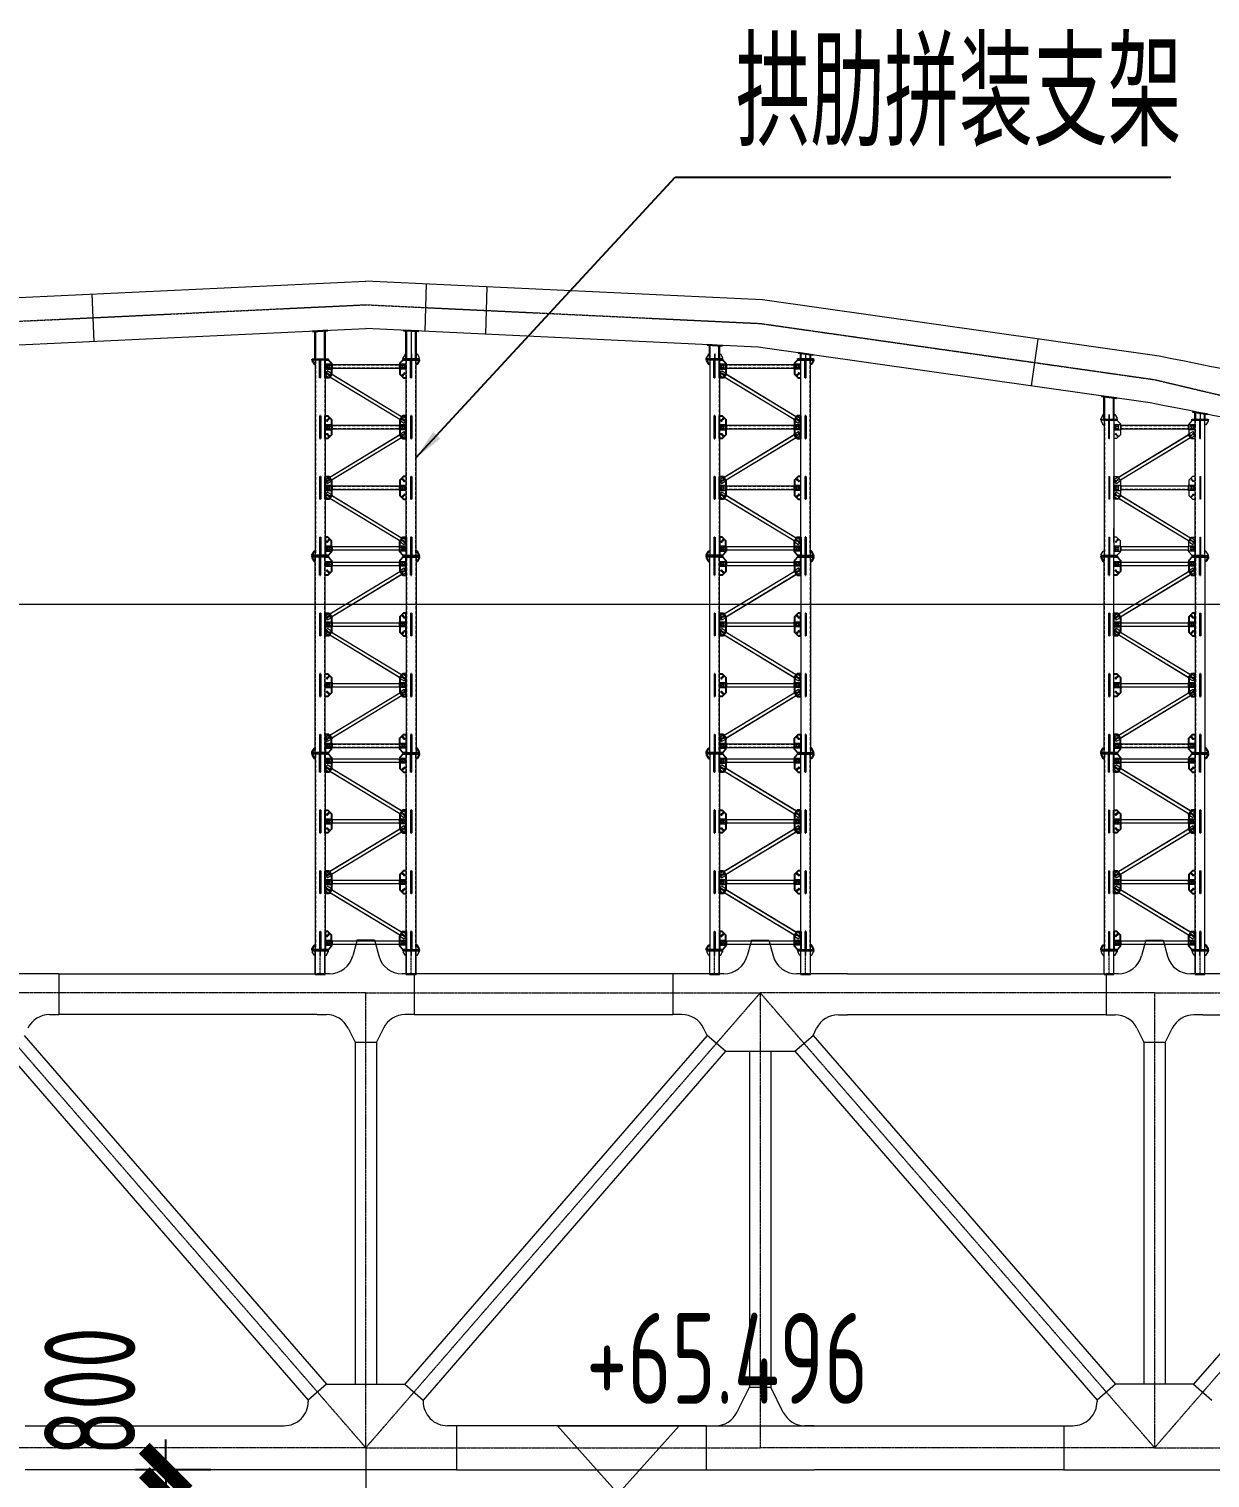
# Model space of a CAD drawing. Extents: x -2876908 to 633791, y -1383861 to 872234.
# Drawn here: x -1284920 to -1245993, y 748894 to 796678 of the extents above; entities that cross this region are included whole.
import ezdxf
from ezdxf.enums import TextEntityAlignment as Align

# ---------------------------------------------------------------- set-up
doc = ezdxf.new("R2010")
doc.units = 0
doc.header["$LTSCALE"] = 5
doc.header["$MEASUREMENT"] = 0
for name, pattern in [('ACAD_ISO10W100', [18, 12, -3, 0, -3]), ('CENTER', [2, 1.25, -0.25, 0.25, -0.25]), ('DASHED', [0.75, 0.5, -0.25])]:
    doc.linetypes.add(name, pattern=pattern)
doc.layers.get('0').update_dxf_attribs({"linetype": 'CONTINUOUS', "lineweight": 25})
doc.layers.get('DEFPOINTS').update_dxf_attribs({"color": 35, "linetype": 'CONTINUOUS', "lineweight": 13})
for name, color, linetype, lineweight in [('2细实线', 5, 'CONTINUOUS', 18), ('3中心线', 6, 'CENTER', 18), ('5标注', 3, 'CONTINUOUS', 15), ('6文本', 7, 'CONTINUOUS', 15), ('7边界线', 8, 'CONTINUOUS', 15), ('DIM', 3, 'CONTINUOUS', 0), ('STGJ_BOLT_THIN', 9, 'CONTINUOUS', 0), ('STXT_XG_END_THIN', 2, 'CONTINUOUS', 0), ('STXT_XG_THIN', 2, 'CONTINUOUS', 0), ('STXT_XG_TNDSH', 6, 'DASHED', 0)]:
    doc.layers.add(name, color=color, linetype=linetype, lineweight=lineweight)
doc.layers.add('M_Prof', color=2, linetype='CONTINUOUS')
doc.layers.add('M_Profx', color=2, linetype='CONTINUOUS')
doc.styles.add('TSSD_Dimension', font='tssdeng.shx', dxfattribs={"width": 0.7, "bigfont": 'hztxt.shx'})
doc.styles.add('TSSD_NORM', font='tssdeng.shx', dxfattribs={"width": 0.7, "bigfont": 'hztxt.shx'})
doc.dimstyles.new('TSSD_100_100', dxfattribs={"dimtxt": 300, "dimasz": 100, "dimexe": 100, "dimexo": 250, "dimgap": 100, "dimtad": 1, "dimdec": 0, "dimzin": 0, "dimdsep": 46, "dimtxsty": 'TSSD_Dimension', "dimblk": 'ARCHTICK', "dimblk1": 'ARCHTICK', "dimblk2": 'ARCHTICK', "dimcen": 0, "dimdle": 100, "dimclrt": 7, "dimadec": 0, "dimazin": 0, "dimtfac": 1, "dimtdec": 0, "dimtix": 1, "dimtmove": 2, "dimatfit": 3, "dimfxl": 1, "dimtolj": 1, "dimtzin": 0, "dimarcsym": 0})

# ---------------------------------------------------------------- blocks, each defined once
blk = doc.blocks.new('f234w2')
at = {"layer": '3中心线'}
for p, q in [((-612296, 1526), (-599296, -13474)), ((-599296, 1526), (-612296, 1526)), ((-599296, -13474), (-599296, 1526)), ((-586296, 1526), (-599296, -13474)), ((-599296, 1526), (-586296, 1526)), ((-586296, 1526), (-573296, -13474)), ((-573296, 1526), (-586296, 1526)), ((-586296, 1526), (-586296, -13474)), ((-560296, 1526), (-573296, -13474)), ((-573296, 1526), (-560296, 1526)), ((-573296, 1526), (-573296, -13474)), ((-599296, -13474), (-612296, -13474)), ((-599296, -13474), (-586296, -13474)), ((-573296, -13474), (-586296, -13474)), ((-573296, -13474), (-560296, -13474))]:
    blk.add_line(p, q, dxfattribs=at)
at = {"layer": '7边界线'}
for p, q in [((-599581, 3273), (-599723, 2749)), ((-599581, 3273), (-599012, 3273)), ((-599012, 3273), (-598870, 2749)), ((-586581, 3269), (-586722, 2749)), ((-586581, 3269), (-586012, 3269)), ((-586012, 3269), (-585870, 2745)), ((-573581, 3269), (-573723, 2745)), ((-573581, 3269), (-573012, 3269)), ((-573012, 3269), (-572869, 2741)), ((-609417, 2158), (-611099, 2158)), ((-609417, 2158), (-600895, 2158)), ((-609417, 2158), (-609417, 808)), ((-600495, 2158), (-600895, 2158)), ((-597698, 2158), (-598098, 2158)), ((-589176, 2158), (-597698, 2158)), ((-597698, 2158), (-597698, 808)), ((-587494, 2158), (-589176, 2158)), ((-589176, 2158), (-589176, 808)), ((-583419, 2154), (-585098, 2154)), ((-583419, 2154), (-574895, 2154)), ((-574495, 2154), (-574895, 2154)), ((-574895, 2154), (-574895, 804)), ((-571700, 2150), (-572096, 2150)), ((-563011, 2150), (-571700, 2150)), ((-609717, 808), (-609417, 808)), ((-600895, 808), (-609417, 808)), ((-600895, 808), (-600595, 808)), ((-597698, 808), (-597998, 808)), ((-597698, 808), (-589176, 808)), ((-588876, 808), (-589176, 808)), ((-583719, 804), (-583419, 804)), ((-574895, 804), (-583419, 804)), ((-574895, 804), (-574595, 804)), ((-571700, 800), (-572000, 800)), ((-571700, 800), (-563011, 800)), ((-610553, 125), (-600585, -11376)), ((-599879, 366), (-599646, -100)), ((-598714, 366), (-598946, -100)), ((-588040, 125), (-598008, -11376)), ((-588040, 125), (-588160, 366)), ((-587435, -399), (-588040, 125)), ((-585158, -399), (-584553, 125)), ((-584553, 125), (-584435, 362)), ((-584553, 125), (-574585, -11376)), ((-573879, 362), (-573646, -104)), ((-572716, 358), (-572946, -104)), ((-561938, 242), (-572008, -11376)), ((-611158, -399), (-601190, -11900)), ((-599646, -100), (-599646, -11376)), ((-599646, -100), (-598946, -100)), ((-598946, -100), (-598946, -11376)), ((-587435, -399), (-597403, -11900)), ((-587435, -399), (-585158, -399)), ((-586646, -399), (-586646, -11481)), ((-585946, -399), (-585946, -11481)), ((-585158, -399), (-575190, -11900)), ((-573646, -104), (-573646, -11376)), ((-573646, -104), (-572946, -104)), ((-572946, -104), (-572946, -11376)), ((-600585, -11376), (-601190, -11900)), ((-600585, -11376), (-598008, -11376)), ((-598008, -11376), (-597403, -11900)), ((-574585, -11376), (-575190, -11900)), ((-572008, -11376), (-574585, -11376)), ((-572008, -11376), (-571403, -11900)), ((-601190, -11900), (-601190, -11950)), ((-597403, -11900), (-597403, -11950)), ((-587060, -12308), (-586646, -11481)), ((-586646, -11481), (-585946, -11481)), ((-585533, -12308), (-585946, -11481)), ((-575190, -11900), (-575190, -11950)), ((-610518, -12750), (-602290, -12750)), ((-602290, -12750), (-601990, -12750)), ((-596303, -12750), (-596603, -12750)), ((-596303, -12750), (-596303, -14198)), ((-588075, -12750), (-596303, -12750)), ((-588075, -12750), (-587775, -12750)), ((-588075, -12750), (-588075, -14198)), ((-584518, -12750), (-584818, -12750)), ((-584518, -12750), (-576290, -12750)), ((-576290, -12750), (-575990, -12750)), ((-576290, -12750), (-576290, -14198)), ((-596303, -14198), (-610518, -14198)), ((-596303, -14198), (-584518, -14198)), ((-576290, -14198), (-584518, -14198)), ((-576290, -14198), (-562075, -14198))]:
    blk.add_line(p, q, dxfattribs=at)
for centre, start, end in [((-600495, 2958), 270, 344.8249), ((-598098, 2958), 195.1751, 270), ((-587494, 2958), 270, 344.8249), ((-585098, 2954), 195.1751, 270), ((-574495, 2954), 270, 344.8249), ((-572096, 2950), 195.1751, 270), ((-609717, 8), 90, 153.4349), ((-600595, 8), 26.5651, 90), ((-597998, 8), 90, 153.4349), ((-588876, 8), 26.5651, 90), ((-583719, 4), 90, 153.4349), ((-574595, 4), 26.5651, 90), ((-572000, 0), 90, 153.4349), ((-601990, -11950), 269.9983, 0), ((-596603, -11950), 180, 270.0017), ((-587775, -11950), 270, 333.4349), ((-584818, -11950), 206.5651, 270), ((-575990, -11950), 269.9983, 0)]:
    blk.add_arc(centre, 800, start, end, dxfattribs=at)
blk = doc.blocks.new('立面图')
at = {"layer": '3中心线'}
blk.add_lwpolyline([(-699574, 934), (-690120, 5872), (-677120, 11428), (-664120, 15749), (-651120, 18835), (-638120, 20687), (-625120, 21305), (-612120, 20687), (-599120, 18835), (-586120, 15749), (-573120, 11428), (-560120, 5872), (-550666, 934)], dxfattribs=at)
at = {"layer": '7边界线', "ltscale": 0.1}
for p, q in [((-638194, 21467), (-625120, 22087)), ((-612047, 21467), (-625120, 22087)), ((-623167, 20429), (-623120, 21992)), ((-634157, 21658), (-634083, 20096)), ((-621170, 20334), (-621123, 21897)), ((-598974, 19604), (-612047, 21467)), ((-638046, 19908), (-625120, 20522)), ((-612195, 19908), (-625120, 20522)), ((-602974, 20174), (-603195, 18626)), ((-599267, 18066), (-612195, 19908))]:
    blk.add_line(p, q, dxfattribs=at)
for centre, radius, start, end in [((-628389, -133281), 155689, 69.08517, 79.10948), ((-628011, -131849), 152646, 69.04906, 79.14596)]:
    blk.add_arc(centre, radius, start, end, dxfattribs=at)
at = {"layer": '5标注'}
blk.add_blockref('f234w2', (-25830, -2913), dxfattribs=at)
blk = doc.blocks.new('孔')
blk.add_circle((22022, 20887), 13.3)
at = {"layer": 'STGJ_BOLT_THIN'}
for p, q in [((21992, 20887), (22052, 20887)), ((22022, 20917), (22022, 20857))]:
    blk.add_line(p, q, dxfattribs=at)
blk = doc.blocks.new('6.5M11')
at = {"color": 5}
for p, q in [((128499, 27955), (128499, 28558)), ((128519, 27955), (128519, 28558)), ((128519, 27955), (128499, 27955)), ((128499, 24701), (128499, 23955)), ((128499, 24701), (128519, 24701)), ((128519, 24701), (128519, 23955)), ((128519, 23955), (128499, 23955))]:
    blk.add_line(p, q, dxfattribs=at)
for p, q in [((128499, 28377), (128519, 28377)), ((128499, 28350), (128519, 28350)), ((128499, 28307), (128519, 28307)), ((128499, 28280), (128519, 28280)), ((128499, 28114), (128519, 28114)), ((128499, 28088), (128519, 28088)), ((128499, 28078), (128519, 28078)), ((128499, 28051), (128519, 28051)), ((128499, 26605), (128519, 26605)), ((128499, 26579), (128519, 26579)), ((128499, 26569), (128519, 26569)), ((128499, 26543), (128519, 26543)), ((128499, 26377), (128519, 26377)), ((128499, 26350), (128519, 26350)), ((128499, 26307), (128519, 26307)), ((128499, 26280), (128519, 26280)), ((128499, 26101), (128519, 26101)), ((128499, 26065), (128519, 26065)), ((128519, 24605), (128499, 24605)), ((128519, 24579), (128499, 24579)), ((128519, 24569), (128499, 24569)), ((128519, 24543), (128499, 24543)), ((128519, 24377), (128499, 24377)), ((128519, 24350), (128499, 24350)), ((128519, 24307), (128499, 24307)), ((128519, 24280), (128499, 24280)), ((128519, 24101), (128499, 24101)), ((128519, 24065), (128499, 24065)), ((128519, 22605), (128499, 22605)), ((128519, 22579), (128499, 22579)), ((128519, 22569), (128499, 22569)), ((128519, 22543), (128499, 22543)), ((128519, 22377), (128499, 22377)), ((128519, 22350), (128499, 22350)), ((128519, 22307), (128499, 22307)), ((128519, 22280), (128499, 22280))]:
    blk.add_line(p, q)
at = {"color": 241}
for p, q in [((128499, 26701), (128499, 25955)), ((128519, 26701), (128499, 26701)), ((128519, 26701), (128519, 25955)), ((128499, 25955), (128519, 25955)), ((128499, 22701), (128499, 22093)), ((128499, 22701), (128519, 22701)), ((128519, 22701), (128519, 22093))]:
    blk.add_line(p, q, dxfattribs=at)
at = {"color": 6}
for points in [[(128247, 28578), (128772, 28578), (128772, 28558), (128247, 28558)], [(128247, 22078), (128772, 22078), (128772, 22098), (128247, 22098)]]:
    blk.add_lwpolyline(points, close=True, dxfattribs=at)
for points in [[(128247, 28558), (128247, 28528), (128317, 28408), (128347, 28408)], [(128247, 28558), (128247, 28528), (128317, 28408), (128347, 28408)], [(128247, 22098), (128247, 22128), (128317, 22248), (128347, 22248)], [(128247, 22098), (128247, 22128), (128317, 22248), (128347, 22248)]]:
    blk.add_lwpolyline(points, dxfattribs=at)
at = {"color": 241}
for points in [[(128672, 28558), (128772, 28558), (128882, 28438), (128882, 28109), (128789, 27955), (128672, 27955), (128672, 28558)], [(128672, 24701), (128789, 24701), (128882, 24548), (128882, 24109), (128789, 23955), (128672, 23955), (128672, 24701)]]:
    blk.add_lwpolyline(points, dxfattribs=at)
at = {"color": 5}
for points in [[(128672, 26701), (128761, 26701), (128882, 26580), (128882, 26077), (128761, 25955), (128672, 25955), (128672, 26701)], [(128672, 22701), (128672, 22098), (128772, 22098), (128882, 22218), (128882, 22580), (128761, 22701), (128672, 22701)]]:
    blk.add_lwpolyline(points, dxfattribs=at)
at = {"layer": 'STXT_XG_END_THIN'}
for p, q in [((128347, 28558), (128672, 28558)), ((128347, 22098), (128672, 22098))]:
    blk.add_line(p, q, dxfattribs=at)
at = {"layer": 'STXT_XG_THIN', "color": 2}
for p, q in [((128347, 28558), (128347, 22098)), ((128672, 28558), (128672, 22098))]:
    blk.add_line(p, q, dxfattribs=at)
at = {"layer": 'STXT_XG_TNDSH', "color": 2}
for p, q in [((128355, 28558), (128355, 22098)), ((128664, 28558), (128664, 22098))]:
    blk.add_line(p, q, dxfattribs=at)
for p in [(106715, 7476), (106715, 7406), (106785, 7476), (106785, 7406), (106715, 7213), (106775, 7177), (106715, 5476), (106715, 5406), (106785, 5476), (106785, 5406), (106715, 5213), (106765, 5164), (106715, 3476), (106785, 3476), (106715, 3406), (106715, 3213), (106775, 3177), (106785, 3406)]:
    blk.add_blockref('孔', p)
at = {"xscale": -1, "rotation": 180}
for p in [(106715, 47443), (106715, 47251), (106715, 47181), (106765, 47493), (106785, 47251), (106785, 47181), (106715, 45443), (106775, 45480), (106715, 43443), (106765, 43493), (106715, 43251), (106715, 43181), (106785, 43251), (106785, 43181)]:
    blk.add_blockref('孔', p, dxfattribs=at)
blk = doc.blocks.new('6.5M222')
at = {"color": 241}
for p, q in [((130499, 27955), (130499, 28558)), ((130519, 27955), (130519, 28558)), ((130519, 27955), (130499, 27955)), ((130499, 24701), (130499, 23955)), ((130499, 24701), (130519, 24701)), ((130519, 24701), (130519, 23955)), ((130519, 23955), (130499, 23955))]:
    blk.add_line(p, q, dxfattribs=at)
for p, q in [((130499, 28377), (130519, 28377)), ((130499, 28350), (130519, 28350)), ((130499, 28307), (130519, 28307)), ((130499, 28280), (130519, 28280)), ((130499, 28114), (130519, 28114)), ((130499, 28088), (130519, 28088)), ((130499, 28078), (130519, 28078)), ((130499, 28051), (130519, 28051)), ((130499, 26605), (130519, 26605)), ((130499, 26579), (130519, 26579)), ((130499, 26569), (130519, 26569)), ((130499, 26543), (130519, 26543)), ((130499, 26377), (130519, 26377)), ((130499, 26350), (130519, 26350)), ((130499, 26307), (130519, 26307)), ((130499, 26280), (130519, 26280)), ((130499, 26101), (130519, 26101)), ((130499, 26065), (130519, 26065)), ((130519, 24605), (130499, 24605)), ((130519, 24579), (130499, 24579)), ((130519, 24569), (130499, 24569)), ((130519, 24543), (130499, 24543)), ((130519, 24377), (130499, 24377)), ((130519, 24350), (130499, 24350)), ((130519, 24307), (130499, 24307)), ((130519, 24280), (130499, 24280)), ((130519, 24101), (130499, 24101)), ((130519, 24065), (130499, 24065)), ((130499, 22605), (130519, 22605)), ((130499, 22579), (130519, 22579)), ((130499, 22569), (130519, 22569)), ((130499, 22543), (130519, 22543)), ((130499, 22377), (130519, 22377)), ((130499, 22350), (130519, 22350)), ((130499, 22307), (130519, 22307)), ((130499, 22280), (130519, 22280))]:
    blk.add_line(p, q)
at = {"color": 5}
for p, q in [((130499, 26701), (130499, 25955)), ((130519, 26701), (130499, 26701)), ((130519, 26701), (130519, 25955)), ((130499, 25955), (130519, 25955)), ((130499, 22701), (130499, 22098)), ((130519, 22701), (130499, 22701)), ((130519, 22701), (130519, 22098))]:
    blk.add_line(p, q, dxfattribs=at)
for points in [[(130347, 28558), (130247, 28558), (130137, 28438), (130137, 28077), (130258, 27955), (130347, 27955)], [(130347, 24701), (130258, 24701), (130137, 24580), (130137, 24077), (130258, 23955), (130347, 23955)]]:
    blk.add_lwpolyline(points, dxfattribs=at)
at = {"color": 6}
for points in [[(130772, 28578), (130247, 28578), (130247, 28558), (130772, 28558)], [(130772, 22078), (130247, 22078), (130247, 22098), (130772, 22098)]]:
    blk.add_lwpolyline(points, close=True, dxfattribs=at)
for points in [[(130772, 28558), (130772, 28528), (130702, 28408), (130672, 28408)], [(130772, 28558), (130772, 28528), (130702, 28408), (130672, 28408)], [(130772, 22098), (130772, 22128), (130702, 22248), (130672, 22248)], [(130772, 22098), (130772, 22128), (130702, 22248), (130672, 22248)]]:
    blk.add_lwpolyline(points, dxfattribs=at)
at = {"color": 241}
for points in [[(130347, 26701), (130230, 26701), (130137, 26548), (130137, 26109), (130230, 25955), (130347, 25955), (130347, 26701)], [(130347, 22701), (130347, 22098), (130247, 22098), (130137, 22218), (130137, 22548), (130230, 22701), (130347, 22701)]]:
    blk.add_lwpolyline(points, dxfattribs=at)
at = {"layer": 'STXT_XG_END_THIN'}
for p, q in [((130672, 28558), (130347, 28558)), ((130672, 22098), (130347, 22098))]:
    blk.add_line(p, q, dxfattribs=at)
at = {"layer": 'STXT_XG_THIN', "color": 2}
for p, q in [((130347, 22098), (130347, 28558)), ((130672, 22098), (130672, 28558))]:
    blk.add_line(p, q, dxfattribs=at)
at = {"layer": 'STXT_XG_TNDSH', "color": 2}
for p, q in [((130355, 22098), (130355, 28558)), ((130664, 22098), (130664, 28558))]:
    blk.add_line(p, q, dxfattribs=at)
at = {"xscale": -1}
for p in [(152234, 7476), (152234, 7406), (152304, 7476), (152304, 7406), (152254, 7164), (152304, 7213), (152234, 5476), (152234, 5406), (152304, 5476), (152304, 5406), (152244, 5177), (152304, 5213), (152234, 3476), (152304, 3476), (152234, 3406), (152254, 3164), (152304, 3406), (152304, 3213)]:
    blk.add_blockref('孔', p, dxfattribs=at)
at = {"rotation": 180}
for p in [(152244, 47480), (152304, 47443), (152254, 45493), (152304, 45443), (152244, 43480), (152304, 43443), (152234, 43251), (152234, 43181), (152304, 43251), (152304, 43181)]:
    blk.add_blockref('孔', p, dxfattribs=at)
blk = doc.blocks.new('sahdlfhaskfhkjs')
at = {"layer": 'STXT_XG_END_THIN', "color": 3}
for p, q in [((11556664, 547825), (11556664, 547665)), ((11556664, 547665), (11556874, 547665)), ((11559299, 547665), (11559299, 547825)), ((11556664, 545825), (11556664, 545665)), ((11559299, 545665), (11559299, 545825)), ((11556664, 545665), (11556874, 545665)), ((11556664, 543825), (11556664, 543665)), ((11559299, 543665), (11559299, 543825)), ((11556664, 543665), (11556874, 543665)), ((11556664, 541825), (11556664, 541665)), ((11556664, 541665), (11556874, 541665)), ((11559299, 541665), (11559299, 541825))]:
    blk.add_line(p, q, dxfattribs=at)
at = {"layer": 'STXT_XG_THIN', "color": 3}
for p, q in [((11556874, 547825), (11556664, 547825)), ((11556864, 547825), (11556864, 547665)), ((11556874, 547825), (11556874, 547665)), ((11559089, 547802), (11556874, 547802)), ((11559089, 547688), (11556874, 547688)), ((11559089, 547825), (11559089, 547665)), ((11559299, 547825), (11559089, 547825)), ((11559299, 547665), (11559089, 547665)), ((11559099, 547825), (11559099, 547665)), ((11556874, 545825), (11556664, 545825)), ((11556864, 545825), (11556864, 545665)), ((11556874, 545825), (11556874, 545665)), ((11559089, 545802), (11556874, 545802)), ((11559089, 545825), (11559089, 545665)), ((11559299, 545825), (11559089, 545825)), ((11559099, 545825), (11559099, 545665)), ((11559089, 545688), (11556874, 545688)), ((11559299, 545665), (11559089, 545665)), ((11556874, 543825), (11556664, 543825)), ((11556864, 543825), (11556864, 543665)), ((11556874, 543825), (11556874, 543665)), ((11559089, 543802), (11556874, 543802)), ((11559089, 543825), (11559089, 543665)), ((11559299, 543825), (11559089, 543825)), ((11559099, 543825), (11559099, 543665)), ((11559089, 543688), (11556874, 543688)), ((11559299, 543665), (11559089, 543665)), ((11556874, 541825), (11556664, 541825)), ((11556864, 541825), (11556864, 541665)), ((11556874, 541825), (11556874, 541665)), ((11559089, 541802), (11556874, 541802)), ((11559089, 541688), (11556874, 541688)), ((11559089, 541825), (11559089, 541665)), ((11559299, 541825), (11559089, 541825)), ((11559299, 541665), (11559089, 541665)), ((11559099, 541825), (11559099, 541665))]:
    blk.add_line(p, q, dxfattribs=at)
at = {"layer": 'STXT_XG_THIN', "color": 241}
for p, q in [((11556664, 547530), (11556712, 547609)), ((11556870, 547513), (11556712, 547609)), ((11556664, 547530), (11556664, 547451)), ((11556664, 547451), (11556787, 547377)), ((11556862, 547519), (11556779, 547382)), ((11556870, 547513), (11556787, 547377)), ((11559105, 545997), (11556799, 547396)), ((11559164, 546094), (11556858, 547494)), ((11559176, 546114), (11559093, 545977)), ((11559093, 545977), (11559251, 545881)), ((11559184, 546108), (11559101, 545972)), ((11559299, 546039), (11559176, 546114)), ((11559299, 545960), (11559251, 545881)), ((11559299, 545960), (11559299, 546039)), ((11559105, 545494), (11556799, 544094)), ((11559164, 545396), (11556858, 543997)), ((11559093, 545513), (11559251, 545609)), ((11559176, 545377), (11559093, 545513)), ((11559184, 545382), (11559101, 545519)), ((11559299, 545451), (11559176, 545377)), ((11559299, 545530), (11559251, 545609)), ((11559299, 545530), (11559299, 545451)), ((11556664, 544039), (11556787, 544114)), ((11556664, 543960), (11556664, 544039)), ((11556664, 543960), (11556712, 543881)), ((11556870, 543977), (11556712, 543881)), ((11556862, 543972), (11556779, 544108)), ((11556870, 543977), (11556787, 544114)), ((11556664, 543530), (11556712, 543609)), ((11556664, 543530), (11556664, 543451)), ((11556664, 543451), (11556787, 543377)), ((11556870, 543513), (11556712, 543609)), ((11556862, 543519), (11556779, 543382)), ((11556870, 543513), (11556787, 543377)), ((11559105, 541997), (11556799, 543396)), ((11559164, 542094), (11556858, 543494)), ((11559176, 542114), (11559093, 541977)), ((11559093, 541977), (11559251, 541881)), ((11559184, 542108), (11559101, 541972)), ((11559299, 542039), (11559176, 542114)), ((11559299, 541960), (11559251, 541881)), ((11559299, 541960), (11559299, 542039))]:
    blk.add_line(p, q, dxfattribs=at)
at = {"layer": 'STXT_XG_TNDSH', "color": 3}
for p, q in [((11559089, 547798), (11556874, 547798)), ((11559089, 547692), (11556874, 547692)), ((11559089, 545798), (11556874, 545798)), ((11559089, 545692), (11556874, 545692)), ((11559089, 543798), (11556874, 543798)), ((11559089, 543692), (11556874, 543692)), ((11559089, 541798), (11556874, 541798)), ((11559089, 541692), (11556874, 541692))]:
    blk.add_line(p, q, dxfattribs=at)
at = {"layer": 'STXT_XG_TNDSH', "color": 241}
for p, q in [((11559107, 546000), (11556801, 547400)), ((11559162, 546091), (11556856, 547490)), ((11559107, 545490), (11556801, 544091)), ((11559162, 545400), (11556856, 544000)), ((11559107, 542000), (11556801, 543400)), ((11559162, 542091), (11556856, 543490))]:
    blk.add_line(p, q, dxfattribs=at)
for name, p in [('6.5M11', (11427972, 519417)), ('6.5M222', (11428972, 519417))]:
    blk.add_blockref(name, p)
blk = doc.blocks.new('hslhfkdjsdkjf')
at = {"color": 6}
for p, q in [((10440927, 1364081), (10440927, 1364061)), ((10441452, 1364081), (10441452, 1364061))]:
    blk.add_line(p, q, dxfattribs=at)
blk.add_line((10441026, 1363281), (10441352, 1363281))
at = {"layer": 'DIM', "color": 6}
for p, q in [((10440927, 1364081), (10441452, 1364081)), ((10440927, 1364061), (10441452, 1364061)), ((10440927, 1364061), (10440927, 1364030)), ((10440997, 1363910), (10440927, 1364030)), ((10440997, 1363910), (10441026, 1363910)), ((10441184, 1363910), (10441184, 1364061)), ((10441184, 1363910), (10441194, 1363910)), ((10441194, 1363910), (10441194, 1364061)), ((10441382, 1363910), (10441352, 1363910)), ((10441382, 1363910), (10441452, 1364030)), ((10441452, 1364061), (10441452, 1364030))]:
    blk.add_line(p, q, dxfattribs=at)
at = {"layer": 'DIM', "color": 2}
for p, q in [((10441026, 1363281), (10441026, 1364061)), ((10441034, 1363281), (10441034, 1364061)), ((10441344, 1363281), (10441344, 1364061)), ((10441352, 1363281), (10441352, 1364061))]:
    blk.add_line(p, q, dxfattribs=at)
at = {"layer": 'DIM', "color": 1, "linetype": 'ACAD_ISO10W100', "ltscale": 0.02}
blk.add_line((10441189, 1363281), (10441189, 1364081), dxfattribs=at)
blk = doc.blocks.new('flhdasdhfksfdjl')
at = {"color": 241}
for p, q in [((11534671, 549419), (11534671, 550022)), ((11534691, 549419), (11534691, 550022)), ((11534671, 549419), (11534691, 549419)), ((11537671, 548165), (11537671, 547419)), ((11537671, 548165), (11537691, 548165)), ((11537691, 548165), (11537691, 547419)), ((11537691, 547419), (11537671, 547419)), ((11534671, 546165), (11534671, 545562)), ((11534671, 546165), (11534691, 546165)), ((11534691, 546165), (11534691, 545562))]:
    blk.add_line(p, q, dxfattribs=at)
at = {"color": 5}
for p, q in [((11537671, 549419), (11537671, 550022)), ((11537691, 549419), (11537691, 550022)), ((11537671, 549419), (11537691, 549419)), ((11534671, 548165), (11534671, 547419)), ((11534671, 548165), (11534691, 548165)), ((11534691, 548165), (11534691, 547419)), ((11534691, 547419), (11534671, 547419)), ((11537671, 546165), (11537671, 545562)), ((11537671, 546165), (11537691, 546165)), ((11537691, 546165), (11537691, 545562))]:
    blk.add_line(p, q, dxfattribs=at)
for p, q in [((11534691, 549840), (11534671, 549840)), ((11534691, 549813), (11534671, 549813)), ((11534691, 549770), (11534671, 549770)), ((11534691, 549743), (11534671, 549743)), ((11534691, 549578), (11534671, 549578)), ((11534691, 549551), (11534671, 549551)), ((11534691, 549541), (11534671, 549541)), ((11537691, 549840), (11537671, 549840)), ((11537691, 549813), (11537671, 549813)), ((11537691, 549770), (11537671, 549770)), ((11537691, 549743), (11537671, 549743)), ((11537691, 549578), (11537671, 549578)), ((11537691, 549551), (11537671, 549551)), ((11537691, 549541), (11537671, 549541)), ((11534691, 549515), (11534671, 549515)), ((11537691, 549515), (11537671, 549515)), ((11534691, 548069), (11534671, 548069)), ((11534691, 548042), (11534671, 548042)), ((11534691, 548033), (11534671, 548033)), ((11534691, 548006), (11534671, 548006)), ((11534691, 547840), (11534671, 547840)), ((11534691, 547813), (11534671, 547813)), ((11534691, 547770), (11534671, 547770)), ((11534691, 547743), (11534671, 547743)), ((11537691, 548069), (11537671, 548069)), ((11537691, 548042), (11537671, 548042)), ((11537691, 548033), (11537671, 548033)), ((11537691, 548006), (11537671, 548006)), ((11537691, 547840), (11537671, 547840)), ((11537691, 547813), (11537671, 547813)), ((11537691, 547770), (11537671, 547770)), ((11537691, 547743), (11537671, 547743)), ((11534691, 547564), (11534671, 547564)), ((11534691, 547528), (11534671, 547528)), ((11537691, 547564), (11537671, 547564)), ((11537691, 547528), (11537671, 547528)), ((11534691, 546069), (11534671, 546069)), ((11534691, 546042), (11534671, 546042)), ((11534691, 546033), (11534671, 546033)), ((11534691, 546006), (11534671, 546006)), ((11534691, 545840), (11534671, 545840)), ((11534691, 545813), (11534671, 545813)), ((11534691, 545770), (11534671, 545770)), ((11534691, 545743), (11534671, 545743)), ((11537691, 546069), (11537671, 546069)), ((11537691, 546042), (11537671, 546042)), ((11537691, 546033), (11537671, 546033)), ((11537691, 546006), (11537671, 546006)), ((11537691, 545840), (11537671, 545840)), ((11537691, 545813), (11537671, 545813)), ((11537691, 545770), (11537671, 545770)), ((11537691, 545743), (11537671, 545743))]:
    blk.add_line(p, q)
at = {"color": 6}
for points in [[(11534418, 550042), (11534943, 550042), (11534943, 550022), (11534418, 550022)], [(11537943, 550042), (11537418, 550042), (11537418, 550022), (11537943, 550022)], [(11534418, 545542), (11534943, 545542), (11534943, 545562), (11534418, 545562)], [(11537943, 545542), (11537418, 545542), (11537418, 545562), (11537943, 545562)]]:
    blk.add_lwpolyline(points, close=True, dxfattribs=at)
for points in [[(11534418, 550022), (11534418, 549992), (11534488, 549872), (11534518, 549872)], [(11534418, 550022), (11534418, 549992), (11534488, 549872), (11534518, 549872)], [(11537943, 550022), (11537943, 549992), (11537873, 549872), (11537843, 549872)], [(11537943, 550022), (11537943, 549992), (11537873, 549872), (11537843, 549872)], [(11534418, 545562), (11534418, 545592), (11534488, 545712), (11534518, 545712)], [(11534418, 545562), (11534418, 545592), (11534488, 545712), (11534518, 545712)], [(11537943, 545562), (11537943, 545592), (11537873, 545712), (11537843, 545712)], [(11537943, 545562), (11537943, 545592), (11537873, 545712), (11537843, 545712)]]:
    blk.add_lwpolyline(points, dxfattribs=at)
at = {"color": 5}
for points in [[(11534843, 550022), (11534943, 550022), (11535054, 549902), (11535054, 549540), (11534932, 549419), (11534843, 549419)], [(11537518, 548165), (11537429, 548165), (11537308, 548043), (11537308, 547540), (11537429, 547419), (11537518, 547419)], [(11534843, 546165), (11534843, 545562), (11534943, 545562), (11535054, 545682), (11535054, 546043), (11534932, 546165), (11534843, 546165)]]:
    blk.add_lwpolyline(points, dxfattribs=at)
at = {"color": 241}
for points in [[(11537518, 550022), (11537418, 550022), (11537308, 549897), (11537308, 549572), (11537401, 549419), (11537518, 549419), (11537518, 550022)], [(11534843, 548165), (11534960, 548165), (11535054, 548011), (11535054, 547572), (11534960, 547419), (11534843, 547419), (11534843, 548165)], [(11537518, 546165), (11537518, 545562), (11537418, 545562), (11537308, 545687), (11537308, 546011), (11537401, 546165), (11537518, 546165)]]:
    blk.add_lwpolyline(points, dxfattribs=at)
at = {"layer": 'DIM'}
for p, q in [((11534843, 545997), (11534843, 546449)), ((11537518, 546210), (11537518, 546547))]:
    blk.add_line(p, q, dxfattribs=at)
at = {"layer": 'STXT_XG_END_THIN'}
for p, q in [((11534518, 550022), (11534843, 550022)), ((11537843, 550022), (11537518, 550022)), ((11534518, 545562), (11534843, 545562)), ((11537843, 545562), (11537518, 545562))]:
    blk.add_line(p, q, dxfattribs=at)
at = {"layer": 'STXT_XG_END_THIN', "color": 3}
for p, q in [((11534863, 549872), (11534863, 549712)), ((11534863, 549712), (11535074, 549712)), ((11537498, 549712), (11537498, 549872)), ((11534863, 547872), (11534863, 547712)), ((11534863, 547712), (11535074, 547712)), ((11537498, 547712), (11537498, 547872)), ((11534863, 545872), (11534863, 545712)), ((11534863, 545712), (11535074, 545712)), ((11537498, 545712), (11537498, 545872))]:
    blk.add_line(p, q, dxfattribs=at)
at = {"layer": 'STXT_XG_THIN', "color": 2}
for p, q in [((11534518, 550022), (11534518, 545562)), ((11534843, 550022), (11534843, 545562)), ((11537518, 545562), (11537518, 550022)), ((11537843, 545562), (11537843, 550022))]:
    blk.add_line(p, q, dxfattribs=at)
at = {"layer": 'STXT_XG_THIN', "color": 3}
for p, q in [((11535074, 549872), (11534863, 549872)), ((11535064, 549872), (11535064, 549712)), ((11535074, 549872), (11535074, 549712)), ((11537288, 549849), (11535074, 549849)), ((11537288, 549735), (11535074, 549735)), ((11537288, 549872), (11537288, 549712)), ((11537498, 549872), (11537288, 549872)), ((11537498, 549712), (11537288, 549712)), ((11537298, 549872), (11537298, 549712)), ((11535074, 547872), (11534863, 547872)), ((11535064, 547872), (11535064, 547712)), ((11535074, 547872), (11535074, 547712)), ((11537288, 547849), (11535074, 547849)), ((11537288, 547735), (11535074, 547735)), ((11537288, 547872), (11537288, 547712)), ((11537498, 547872), (11537288, 547872)), ((11537498, 547712), (11537288, 547712)), ((11537298, 547872), (11537298, 547712)), ((11535074, 545872), (11534863, 545872)), ((11535064, 545872), (11535064, 545712)), ((11535074, 545872), (11535074, 545712)), ((11537288, 545849), (11535074, 545849)), ((11537288, 545735), (11535074, 545735)), ((11537288, 545872), (11537288, 545712)), ((11537498, 545872), (11537288, 545872)), ((11537498, 545712), (11537288, 545712)), ((11537298, 545872), (11537298, 545712))]:
    blk.add_line(p, q, dxfattribs=at)
at = {"layer": 'STXT_XG_THIN', "color": 241}
for p, q in [((11537304, 549540), (11534998, 548141)), ((11537292, 549560), (11537450, 549656)), ((11537375, 549423), (11537292, 549560)), ((11537383, 549428), (11537300, 549565)), ((11537498, 549577), (11537450, 549656)), ((11537498, 549577), (11537498, 549498)), ((11537363, 549443), (11535057, 548043)), ((11537498, 549498), (11537375, 549423)), ((11534863, 548085), (11534986, 548160)), ((11534863, 548007), (11534863, 548085)), ((11535061, 548018), (11534978, 548155)), ((11535069, 548023), (11534986, 548160)), ((11534863, 548007), (11534911, 547927)), ((11534863, 547577), (11534911, 547656)), ((11535069, 548023), (11534911, 547927)), ((11535069, 547560), (11534911, 547656)), ((11534863, 547577), (11534863, 547498)), ((11534863, 547498), (11534986, 547423)), ((11535061, 547565), (11534978, 547428)), ((11535069, 547560), (11534986, 547423)), ((11537304, 546043), (11534998, 547443)), ((11537363, 546141), (11535057, 547540)), ((11537375, 546160), (11537292, 546023)), ((11537292, 546023), (11537450, 545927)), ((11537383, 546155), (11537300, 546018)), ((11537498, 546085), (11537375, 546160)), ((11537498, 546007), (11537450, 545927)), ((11537498, 546007), (11537498, 546085))]:
    blk.add_line(p, q, dxfattribs=at)
at = {"layer": 'STXT_XG_TNDSH', "color": 2}
for p, q in [((11534526, 550022), (11534526, 545562)), ((11534835, 550022), (11534835, 545562)), ((11537526, 545562), (11537526, 550022)), ((11537835, 545562), (11537835, 550022))]:
    blk.add_line(p, q, dxfattribs=at)
at = {"layer": 'STXT_XG_TNDSH', "color": 241}
for p, q in [((11537306, 549537), (11535000, 548137)), ((11537361, 549446), (11535055, 548047)), ((11537306, 546047), (11535000, 547446)), ((11537361, 546137), (11535055, 547537))]:
    blk.add_line(p, q, dxfattribs=at)
at = {"layer": 'STXT_XG_TNDSH', "color": 3}
for p, q in [((11537288, 549845), (11535074, 549845)), ((11537288, 549739), (11535074, 549739)), ((11537288, 547845), (11535074, 547845)), ((11537288, 547739), (11535074, 547739)), ((11537288, 545845), (11535074, 545845)), ((11537288, 545739), (11535074, 545739))]:
    blk.add_line(p, q, dxfattribs=at)
for p in [(11512886, 528939), (11512886, 528869), (11512886, 528677), (11512936, 528627), (11512956, 528939), (11512956, 528869), (11512886, 526939), (11512886, 526869), (11512956, 526939), (11512956, 526869), (11512886, 526677), (11512946, 526640)]:
    blk.add_blockref('孔', p)
at = {"xscale": -1}
for p in [(11559405, 528939), (11559405, 528869), (11559415, 528640), (11559475, 528939), (11559475, 528869), (11559475, 528677), (11559405, 526939), (11559405, 526869), (11559475, 526939), (11559475, 526869), (11559425, 526627), (11559475, 526677)]:
    blk.add_blockref('孔', p, dxfattribs=at)
at = {"xscale": -1, "rotation": 180}
for p in [(11512946, 568943), (11512886, 568907), (11512886, 566907), (11512886, 566714), (11512886, 566644), (11512936, 566956), (11512956, 566714), (11512956, 566644)]:
    blk.add_blockref('孔', p, dxfattribs=at)
at = {"rotation": 180}
for p in [(11559425, 568956), (11559475, 568907), (11559405, 566714), (11559405, 566644), (11559415, 566943), (11559475, 566907), (11559475, 566714), (11559475, 566644)]:
    blk.add_blockref('孔', p, dxfattribs=at)
blk = doc.blocks.new('_ArchTick')
at = {"color": 0, "linetype": 'ByBlock', "const_width": 0.5}
blk.add_lwpolyline([(-0.707, -0.707), (0.707, 0.707)], dxfattribs=at)
blk = doc.blocks.new('tisheng')
at = {"layer": '2细实线'}
blk.add_line((-104016, -24063), (-16, -24063), dxfattribs=at)
blk = doc.blocks.new('*D1756')
at = {"layer": 'DEFPOINTS', "color": 0, "transparency": 16777216}
for p in [(-1276421, 749169), (-1280414, 748369), (-1276421, 748369)]:
    blk.add_point(p, dxfattribs=at)
at = {"layer": 'DIM', "color": 0, "lineweight": -2, "transparency": 16777216}
for p, q in [((-1280414, 749169), (-1280414, 750169)), ((-1280414, 749169), (-1280414, 748369)), ((-1278921, 748369), (-1281414, 748369)), ((-1280414, 748369), (-1280414, 747369))]:
    blk.add_line(p, q, dxfattribs=at)
at = {"layer": 'DIM', "color": 0, "linetype": 'ByBlock', "lineweight": -2, "transparency": 16777216}
blk.add_line((-1278921, 749169), (-1281414, 749169), dxfattribs=at)
at = {"layer": 'DIM', "color": 0, "lineweight": -2, "transparency": 16777216, "xscale": 1000, "yscale": 1000, "zscale": 1000}
for p, rotation in [((-1280414, 749169), 270), ((-1280414, 748369), 90)]:
    blk.add_blockref('_ArchTick', p, dxfattribs=dict(at, rotation=rotation))
at = {"layer": 'DIM', "color": 7, "transparency": 16777216, "insert": (-1282914, 751750), "char_height": 3000, "attachment_point": 5, "rotation": 90, "style": 'TSSD_Dimension'}
blk.add_mtext('\\A1;800', dxfattribs=at)
blk = doc.blocks.new('*D1757')
at = {"layer": 'DEFPOINTS', "color": 0, "transparency": 16777216}
for p in [(-1276421, 748369), (-1280414, 728819), (-1276421, 728819)]:
    blk.add_point(p, dxfattribs=at)
at = {"layer": 'DIM', "color": 0, "lineweight": -2, "transparency": 16777216}
for p, q in [((-1280414, 749369), (-1280414, 727819)), ((-1278921, 728819), (-1281414, 728819))]:
    blk.add_line(p, q, dxfattribs=at)
at = {"layer": 'DIM', "color": 0, "linetype": 'ByBlock', "lineweight": -2, "transparency": 16777216}
blk.add_line((-1278921, 748369), (-1281414, 748369), dxfattribs=at)
at = {"layer": 'DIM', "color": 0, "lineweight": -2, "transparency": 16777216, "xscale": 1000, "yscale": 1000, "zscale": 1000}
for p, rotation in [((-1280414, 748369), 90), ((-1280414, 728819), 270)]:
    blk.add_blockref('_ArchTick', p, dxfattribs=dict(at, rotation=rotation))
at = {"layer": 'DIM', "color": 7, "transparency": 16777216, "insert": (-1282914, 738594), "char_height": 3000, "attachment_point": 5, "rotation": 90, "style": 'TSSD_Dimension'}
blk.add_mtext('\\A1;19550', dxfattribs=at)

msp = doc.modelspace()

# ---------------------------------------------------------------- linework, layer by layer
for p, q in [((-1272583.606, 785793.228), (-1272583.606, 785813.228)), ((-1272058.606, 785793.228), (-1272058.606, 785813.228)), ((-1262583.606, 785793.228), (-1262583.606, 785813.228)), ((-1262058.606, 785793.228), (-1262058.606, 785813.228)), ((-1259583.606, 785793.228), (-1259583.606, 785813.228)), ((-1259058.606, 785793.228), (-1259058.606, 785813.228)), ((-1249583.605, 783793.228), (-1249583.605, 783813.228)), ((-1249058.605, 783793.228), (-1249058.605, 783813.228)), ((-1246583.605, 783793.228), (-1246583.605, 783813.228)), ((-1246058.605, 783793.228), (-1246058.605, 783813.228))]:
    msp.add_line(p, q)
at = {"layer": '3中心线', "ltscale": 500}
msp.add_line((-1273821.106, 749893.228), (-1273821.106, 655380.121), dxfattribs=at)
at = {"layer": '7边界线'}
for p, q in [((-1262513.106, 785963.228), (-1262483.706, 785963.228)), ((-1262158.506, 785963.228), (-1262129.106, 785963.228)), ((-1249513.105, 783963.228), (-1249483.705, 783963.228)), ((-1249158.505, 783963.228), (-1249129.105, 783963.228))]:
    msp.add_line(p, q, dxfattribs=at)
for points in [[(-1275569.874, 786695.668), (-1275070.248, 786721.782), (-1275071.293, 786741.767), (-1275570.919, 786715.653)], [(-1272571.94, 786725.823), (-1272072.232, 786701.318), (-1272071.252, 786721.306), (-1272570.959, 786745.811)], [(-1262569.62, 786253.847), (-1262070.502, 786219.36), (-1262069.123, 786239.324), (-1262568.24, 786273.812)], [(-1259571.501, 785990.078), (-1259076.555, 785917.027), (-1259073.633, 785936.825), (-1259568.579, 786009.876)], [(-1249569.151, 784563.433), (-1249073.87, 784492.692), (-1249071.04, 784512.503), (-1249566.322, 784583.245)], [(-1246571.5, 784036.943), (-1246076.554, 783963.892), (-1246073.632, 783983.69), (-1246568.578, 784056.741)]]:
    msp.add_lwpolyline(points, close=True, dxfattribs=at)
at = {"layer": 'DIM'}
for p, q in [((-1272321.106, 786733.559), (-1272321.106, 785813.228)), ((-1272513.106, 785963.228), (-1272583.606, 785843.228)), ((-1272583.606, 785813.228), (-1272583.606, 785843.228)), ((-1272583.606, 785813.228), (-1272058.606, 785813.228)), ((-1272583.606, 785793.228), (-1272058.606, 785793.228)), ((-1272513.106, 785963.228), (-1272483.606, 785963.228)), ((-1272326.106, 785963.228), (-1272316.106, 785963.228)), ((-1272326.106, 785963.228), (-1272326.106, 785813.228)), ((-1272316.106, 785963.228), (-1272316.106, 785813.228)), ((-1272129.106, 785963.228), (-1272158.606, 785963.228)), ((-1272129.106, 785963.228), (-1272058.606, 785843.228)), ((-1272058.606, 785813.228), (-1272058.606, 785843.228)), ((-1262513.106, 785963.228), (-1262583.606, 785843.228)), ((-1262583.606, 785813.228), (-1262583.606, 785843.228)), ((-1262583.606, 785813.228), (-1262058.606, 785813.228)), ((-1262583.606, 785793.228), (-1262058.606, 785793.228)), ((-1262326.106, 785963.228), (-1262326.106, 785813.228)), ((-1262316.106, 785963.228), (-1262316.106, 785813.228)), ((-1262129.106, 785963.228), (-1262058.606, 785843.228)), ((-1262058.606, 785813.228), (-1262058.606, 785843.228)), ((-1259583.606, 785813.228), (-1259058.606, 785813.228)), ((-1259583.606, 785793.228), (-1259058.606, 785793.228)), ((-1259321.106, 785973.35), (-1259321.106, 785813.228)), ((-1249513.105, 783963.228), (-1249583.605, 783843.228)), ((-1249583.605, 783813.228), (-1249583.605, 783843.228)), ((-1249583.605, 783813.228), (-1249058.605, 783813.228)), ((-1249583.605, 783793.228), (-1249058.605, 783793.228)), ((-1249326.105, 783963.228), (-1249326.105, 783813.228)), ((-1249316.105, 783963.228), (-1249316.105, 783813.228)), ((-1249129.105, 783963.228), (-1249058.605, 783843.228)), ((-1249058.605, 783813.228), (-1249058.605, 783843.228)), ((-1246583.605, 783813.228), (-1246058.605, 783813.228)), ((-1246583.605, 783793.228), (-1246058.605, 783793.228)), ((-1246321.105, 784020.215), (-1246321.105, 783813.228))]:
    msp.add_line(p, q, dxfattribs=at)
at = {"layer": 'DIM', "flags": 128}
msp.add_lwpolyline([(-1263494.999, 750619.228), (-1265494.999, 748369.228), (-1267494.999, 750619.228), (-1258929.196, 750619.228)], dxfattribs=at)
at = {"layer": 'M_Prof'}
for p, q in [((-1275483.706, 785793.228), (-1275483.706, 786700.171)), ((-1275158.506, 785793.228), (-1275158.506, 786717.169)), ((-1272483.706, 785813.228), (-1272483.706, 786721.496)), ((-1272158.506, 785813.228), (-1272158.506, 786705.549)), ((-1262483.706, 785793.228), (-1262483.706, 786247.911)), ((-1262158.506, 785793.228), (-1262158.506, 786225.44)), ((-1259483.706, 785813.228), (-1259483.706, 785977.12)), ((-1259158.506, 785813.228), (-1259158.506, 785929.122)), ((-1249483.705, 783793.228), (-1249483.705, 784551.229)), ((-1249158.505, 783793.228), (-1249158.505, 784504.78)), ((-1246483.705, 783813.228), (-1246483.705, 784023.985)), ((-1246158.505, 783813.228), (-1246158.505, 783975.987))]:
    msp.add_line(p, q, dxfattribs=at)
at = {"layer": 'M_Profx'}
for p, q in [((-1275475.701, 785793.228), (-1275475.701, 786700.59)), ((-1275166.51, 785793.228), (-1275166.51, 786716.75)), ((-1272475.701, 785813.228), (-1272475.701, 786721.104)), ((-1272166.51, 785813.228), (-1272166.51, 786705.941)), ((-1262475.701, 785793.228), (-1262475.701, 786247.358)), ((-1262166.51, 785793.228), (-1262166.51, 786225.994)), ((-1259475.701, 785813.228), (-1259475.701, 785975.939)), ((-1259166.51, 785813.228), (-1259166.51, 785930.304)), ((-1249475.7, 783793.228), (-1249475.7, 784550.086)), ((-1249166.51, 783793.228), (-1249166.51, 784505.924)), ((-1246475.7, 783813.228), (-1246475.7, 784022.804)), ((-1246166.51, 783813.228), (-1246166.51, 783977.169))]:
    msp.add_line(p, q, dxfattribs=at)

# ---------------------------------------------------------------- block references
for p in [(-12831802.601, 237798.091), (-12818802.601, 237798.091), (-12831802.601, 224798.091), (-12818802.601, 224798.091), (-12805802.601, 224798.091)]:
    msp.add_blockref('sahdlfhaskfhkjs', p)
at = {"xscale": -1}
for p in [(10284160.391, 231298.091), (10297160.391, 231298.091), (10310160.391, 231298.091)]:
    msp.add_blockref('sahdlfhaskfhkjs', p, dxfattribs=at)
at = {"layer": '3中心线'}
msp.add_blockref('tisheng', (-1221805.069, 801770.728), dxfattribs=at)
at = {"layer": '5标注'}
msp.add_blockref('立面图', (-648694.383, 766279.851), dxfattribs=at)
at = {"layer": 'DIM'}
for name, p in [('flhdasdhfksfdjl', (-12784001.703, 233751.534)), ('hslhfkdjsdkjf', (-11716510.426, -597787.394)), ('hslhfkdjsdkjf', (-11713510.426, -597787.394)), ('hslhfkdjsdkjf', (-11703510.426, -597787.394)), ('hslhfkdjsdkjf', (-11700510.426, -597787.394)), ('hslhfkdjsdkjf', (-11690510.426, -597787.394)), ('hslhfkdjsdkjf', (-11687510.426, -597787.394))]:
    msp.add_blockref(name, p, dxfattribs=at)

# ---------------------------------------------------------------- texts
at = {"layer": '6文本', "style": 'TSSD_NORM', "width": 0.7}
msp.add_text('+65.496', height=3000, dxfattribs=at).set_placement((-1266556.689, 754340.939), align=Align.TOP_LEFT)
at = {"layer": '6文本', "insert": (-1261621.026, 792793.405), "char_height": 3500, "attachment_point": 7, "style": 'TSSD_NORM'}
msp.add_mtext('拱肋拼装支架', dxfattribs=at)

# ---------------------------------------------------------------- dimensions: what is measured, and where the dimension line sits
at = {"layer": 'DIM'}
dim = msp.add_linear_dim(base=(-1280413.882, 748369.228), p1=(-1276421.106, 749169.228), p2=(-1276421.106, 748369.228), angle=90, dimstyle='TSSD_100_100', override={"dimtxt": 3000, "dimasz": 1000, "dimexe": 1000, "dimexo": 2500, "dimgap": 1000, "dimdle": 1000}, dxfattribs=at)
dim.commit()
dim.dimension.update_dxf_attribs({"geometry": '*D1756', "text_midpoint": (-1282913.882, 751749.997), "dimtype": 160})
dim = msp.add_linear_dim(base=(-1280413.882, 728819.228), p1=(-1276421.106, 748369.228), p2=(-1276421.106, 728819.228), angle=90, dimstyle='TSSD_100_100', override={"dimtxt": 3000, "dimasz": 1000, "dimexe": 1000, "dimexo": 2500, "dimgap": 1000, "dimdle": 1000}, dxfattribs=at)
dim.commit()
dim.dimension.update_dxf_attribs({"geometry": '*D1757', "text_midpoint": (-1282913.882, 738594.228)})

# ---------------------------------------------------------------- leaders
at = {"layer": 'DIM', "annotation_type": 0, "has_hookline": 1, "hookline_direction": 0, "text_width": 14333.465}
msp.add_leader([(-1272158.606, 782543.228), (-1263621.026, 791793.405), (-1262621.026, 791793.405)], dimstyle='TSSD_100_100', override={"dimtxt": 3000, "dimasz": 1000, "dimexe": 1000, "dimexo": 2500, "dimgap": 1000, "dimdle": 1000}, dxfattribs=at)

doc.saveas('drawing.dxf')
